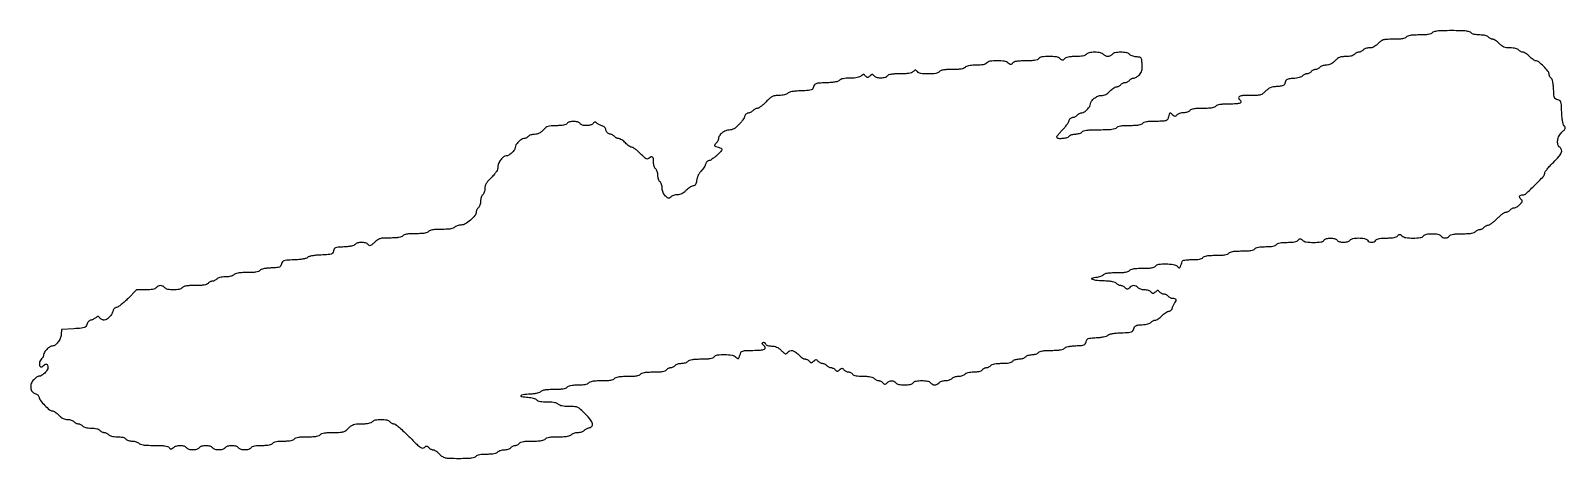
# Model space of a CAD drawing. Extents: x 0 to 1064, y 0 to 297.
import ezdxf

# ---------------------------------------------------------------- set-up
doc = ezdxf.new("R2010")
doc.units = 0

msp = doc.modelspace()

# ---------------------------------------------------------------- linework, layer by layer
msp.add_lwpolyline([(972, 295.5, -0.132162), (970.997848, 294.791685, -0.046865), (969.286029, 294.338486, -0.031093), (966.751879, 294.076584, -0.010205), (963, 294, 0.010205), (959.248121, 293.923416, 0.031093), (956.713971, 293.661514, 0.046865), (955.002152, 293.208315, 0.132162), (954, 292.5, -0.131767), (953.000969, 291.792726, -0.04696), (951.297421, 291.33923, -0.031247), (948.780114, 291.076871, -0.010344), (945.064646, 291, 0.008786), (940.36159, 290.917352, 0.060458), (938.082106, 290.559043, 0.095184), (936.416234, 289.720205, 0.037653), (934.5, 288, -0.033367), (933.005935, 286.635499, -0.053556), (931.550933, 285.710292, -0.059559), (930.053309, 285.179858, -0.055411), (928.435354, 285, 0.042146), (927.122603, 284.889149, 0.039429), (925.816402, 284.559375, 0.041916), (924.70361, 284.075854, 0.096395), (924, 283.5, -0.059806), (923.394287, 282.925909, -0.043899), (922.605233, 282.440625, -0.044601), (921.76311, 282.109626, -0.071461), (921, 282, 0.071461), (920.23689, 281.890374, 0.044601), (919.394767, 281.559375, 0.043899), (918.605713, 281.074091, 0.059806), (918, 280.5, -0.111887), (917.176883, 279.86745, -0.046242), (915.844786, 279.396302, -0.03815), (914.118045, 279.097624, -0.023758), (912.064646, 279, 0.025345), (909.485704, 278.869188, 0.069159), (907.715093, 278.436908, 0.074487), (906.205326, 277.559886, 0.032976), (904.5, 276, -0.033367), (903.005935, 274.635499, -0.053556), (901.550933, 273.710292, -0.059559), (900.053309, 273.179858, -0.055411), (898.435354, 273, 0.042146), (897.122603, 272.889149, 0.039429), (895.816402, 272.559375, 0.041916), (894.70361, 272.075854, 0.096395), (894, 271.5, -0.059806), (893.394287, 270.925909, -0.043899), (892.605233, 270.440625, -0.044601), (891.76311, 270.109626, -0.071461), (891, 270, 0.071461), (890.23689, 269.890374, 0.044601), (889.394767, 269.559375, 0.043899), (888.605713, 269.074091, 0.059806), (888, 268.5, -0.059806), (887.394287, 267.925909, -0.043899), (886.605233, 267.440625, -0.044601), (885.76311, 267.109626, -0.071461), (885, 267, 0.069504), (884.23983, 266.893817, 0.044586), (883.406819, 266.573897, 0.044105), (882.630957, 266.104645, 0.061569), (882.041028, 265.549436, -0.120775), (881.237829, 264.954303, -0.031923), (879.717006, 264.427471, -0.029622), (877.811538, 264.020489, -0.023222), (875.709222, 263.799436, 0.013587), (872.777866, 263.548198, 0.086015), (871.346076, 263.129841, 0.151202), (870.530096, 262.360453, 0.071671), (870, 261, -0.071226), (869.472143, 259.641735, -0.150655), (868.660638, 258.872196, -0.086603), (867.24052, 258.45301, -0.013912), (864.351094, 258.202656, 0.023632), (861.637839, 257.914346, 0.059402), (859.725241, 257.381348, 0.066991), (858.129173, 256.458515, 0.037218), (856.454641, 254.952656, -0.039025), (854.564278, 253.265008, -0.09496), (852.897887, 252.436406, -0.059449), (850.603261, 252.081789, -0.008643), (845.871926, 252, 0.012753), (840.732752, 251.868902, 0.084066), (838.230591, 251.312665, 0.361475), (837.703804, 250.326447, 0.170355), (838.5, 249, -0.171431), (839.293012, 247.672574, -0.361152), (838.761416, 246.68594, -0.083439), (836.242343, 246.130686, -0.012615), (831.063428, 246, 0.010072), (827.275807, 245.923693, 0.030941), (824.725138, 245.662231, 0.046769), (823.005195, 245.209322, 0.132548), (822, 244.5, -0.132162), (820.997848, 243.791685, -0.046865), (819.286029, 243.338486, -0.031093), (816.751879, 243.076584, -0.010205), (813, 243, 0.010205), (809.248121, 242.923416, 0.031093), (806.713971, 242.661514, 0.046865), (805.002152, 242.208315, 0.132162), (804, 241.5, -0.097778), (803.292309, 240.924037, -0.041637), (802.164608, 240.440625, -0.039115), (800.837486, 240.110843, -0.041366), (799.5, 240, 0.042014), (798.160967, 239.887286, 0.039376), (796.829241, 239.551964, 0.04187), (795.695202, 239.06033, 0.096627), (794.979062, 238.474772, -0.040148), (794.204331, 237.68055, -0.19269), (793.619143, 237.475616, -0.151657), (792.967924, 237.709557, -0.02242), (791.877467, 238.610891, 0.02177), (790.579483, 239.686603, 0.364317), (790.060994, 239.660529, 0.127621), (789.653428, 239.021772, 0.002816), (788.531385, 235.5, -0.206716), (787.897024, 234.762703, -0.068969), (786.514053, 234.312228, -0.036168), (784.168764, 234.065376, -0.008141), (780.15383, 234, 0.009888), (776.315239, 233.924081, 0.030728), (773.741037, 233.663235, 0.046628), (772.009501, 233.210736, 0.133095), (771, 232.5, -0.132162), (769.997848, 231.791685, -0.046865), (768.286029, 231.338486, -0.031093), (765.751879, 231.076584, -0.010205), (762, 231, 0.010205), (758.248121, 230.923416, 0.031093), (755.713971, 230.661514, 0.046865), (754.002152, 230.208315, 0.132162), (753, 229.5, -0.14848), (751.870185, 228.754495, -0.041049), (749.765545, 228.313804, -0.024958), (746.45607, 228.06696, -0.006136), (741, 228, 0.006136), (735.54393, 227.93304, 0.024958), (732.234455, 227.686196, 0.041049), (730.129815, 227.245505, 0.14848), (729, 226.5, -0.097778), (728.292309, 225.924037, -0.041637), (727.164608, 225.440625, -0.039115), (725.837486, 225.110843, -0.041366), (724.5, 225, 0.041366), (723.162514, 224.889157, 0.039115), (721.835392, 224.559375, 0.041637), (720.707691, 224.075963, 0.097778), (720, 223.5, -0.153193), (718.532369, 222.550889, -0.043409), (715.826056, 222.049294, -0.042868), (713.105181, 222.01986, -0.179525), (711.64236, 222.690973, -0.343648), (711.581736, 223.179798, -0.02016), (712.456572, 224.518187, -0.023603), (713.734798, 226.143418, -0.014437), (715.384447, 227.940973, 0.016387), (717.107336, 229.833095, 0.018908), (718.618537, 231.748286, 0.018295), (719.767419, 233.450745, 0.096068), (720.168969, 234.5, -0.089299), (720.465339, 235.306693, -0.074729), (721.039168, 236.017185, -0.072856), (721.812234, 236.542411, -0.077459), (722.687595, 236.810034, 0.048901), (723.604947, 237.034351, 0.035605), (724.569205, 237.451986, 0.036249), (725.435129, 237.985716, 0.063394), (726.049824, 238.560034, -0.060373), (726.632624, 239.111161, -0.04397), (727.394166, 239.57701, -0.044601), (728.208505, 239.894705, -0.070824), (728.948131, 240, 0.152022), (730.660804, 240.533045, 0.047328), (732.748388, 242.284452, 0.047374), (734.472962, 244.40196, 0.148274), (735, 246.140137, -0.164397), (735.641397, 248.038167, -0.066082), (737.599546, 250.00285, -0.063293), (740.155877, 251.4961, -0.100905), (742.62736, 252, 0.062154), (744.12892, 252.187379, 0.056056), (745.595173, 252.739767, 0.049939), (747.045432, 253.673598, 0.033748), (748.5, 255, -0.026783), (749.724508, 256.148227, -0.029576), (751.026465, 257.11875, -0.030871), (752.224289, 257.804125, -0.115001), (753.064646, 258, 0.073695), (753.802919, 258.109408, 0.044572), (754.624223, 258.440625, 0.043629), (755.398974, 258.925946, 0.057876), (756, 259.5, -0.059806), (756.605713, 260.074091, -0.043899), (757.394767, 260.559375, -0.044601), (758.23689, 260.890374, -0.071461), (759, 261, 0.071461), (759.76311, 261.109626, 0.044601), (760.605233, 261.440625, 0.043899), (761.394287, 261.925909, 0.059806), (762, 262.5, -0.05826), (762.601954, 263.074061, -0.043687), (763.37953, 263.559375, -0.044582), (764.204948, 263.890547, -0.073243), (764.948131, 264, 0.100069), (765.756992, 264.163521, 0.036114), (766.807307, 264.698559, 0.034071), (767.904864, 265.468048, 0.034272), (768.885457, 266.378074, 0.048476), (769.994742, 267.815331, 0.075391), (770.617471, 269.248349, 0.060084), (770.867129, 271.027463, 0.020726), (770.809771, 273.628074, 0.012292), (770.533181, 276.760194, 0.136623), (770.067235, 277.912611, 0.183902), (769.123006, 278.493171, 0.026125), (766.826112, 278.805828, -0.032733), (765.331773, 279.029375, -0.032731), (763.879352, 279.446044, -0.03458), (762.666013, 279.979103, -0.09907), (761.953667, 280.555828, 0.181303), (759.948022, 281.702487, 0.041354), (755.981609, 282.012462, 0.04141), (752.014802, 281.664709, 0.178835), (750, 280.5, -0.059806), (749.394287, 279.925909, -0.043899), (748.605233, 279.440625, -0.044601), (747.76311, 279.109626, -0.071461), (747, 279, -0.071461), (746.23689, 279.109626, -0.044601), (745.394767, 279.440625, -0.043899), (744.605713, 279.925909, -0.059806), (744, 280.5, 0.112328), (743.172113, 281.13507, 0.046448), (741.832361, 281.605687, 0.038066), (740.088428, 281.90304, 0.023201), (738, 282, 0.023201), (735.911572, 281.90304, 0.038066), (734.167639, 281.605687, 0.046448), (732.827887, 281.13507, 0.112328), (732, 280.5, -0.122551), (731.076061, 279.820402, -0.048263), (729.55364, 279.359706, -0.034835), (727.412343, 279.084647, -0.014529), (724.5, 279, 0.014423), (721.5635, 278.915274, 0.035614), (719.427585, 278.638449, 0.050065), (717.91498, 278.17033, 0.120046), (716.979062, 277.474772, -0.035232), (716.205847, 276.666378, -0.186416), (715.64447, 276.449543, -0.160673), (715.033041, 276.651231, -0.024584), (714.027877, 277.474772, 0.151547), (711.377864, 278.705418, 0.03308), (706.2965, 279.050543, 0.031739), (701.258994, 278.738945, 0.190464), (699, 277.5, -0.132162), (697.997848, 276.791685, -0.046865), (696.286029, 276.338486, -0.031093), (693.751879, 276.076584, -0.010205), (690, 276, 0.010108), (686.21669, 275.923511, 0.031776), (683.691356, 275.660025, 0.048772), (681.99342, 275.199311, 0.129631), (680.979062, 274.474772, -0.035232), (680.205847, 273.666378, -0.186416), (679.64447, 273.449543, -0.160673), (679.033041, 273.651231, -0.024584), (678.027877, 274.474772, 0.151547), (675.377864, 275.705418, 0.03308), (670.2965, 276.050543, 0.031739), (665.258994, 275.738945, 0.190464), (663, 274.5, -0.122551), (662.076061, 273.820402, -0.048263), (660.55364, 273.359706, -0.034835), (658.412343, 273.084647, -0.014529), (655.5, 273, 0.014529), (652.587657, 272.915353, 0.034835), (650.44636, 272.640294, 0.048263), (648.923939, 272.179598, 0.122551), (648, 271.5, -0.132162), (646.997848, 270.791685, -0.046865), (645.286029, 270.338486, -0.031093), (642.751879, 270.076584, -0.010205), (639, 270, 0.010205), (635.248121, 269.923416, 0.031093), (632.713971, 269.661514, 0.046865), (631.002152, 269.208315, 0.132162), (630, 268.5, -0.19145), (627.697811, 267.243055, -0.030787), (622.491361, 266.930949, -0.030816), (617.285249, 267.260893, -0.190549), (614.979062, 268.525228, 0.035232), (614.205847, 269.333622, 0.186416), (613.64447, 269.550457, 0.160673), (613.033041, 269.348769, 0.024584), (612.027877, 268.525228, -0.102509), (610.829988, 267.821336, -0.040838), (608.972684, 267.356328, -0.029349), (606.380529, 267.08311, -0.011584), (602.793704, 267, 0.010659), (599.157957, 266.922484, 0.031589), (596.677581, 266.659095, 0.047161), (594.992124, 266.204942, 0.130894), (594, 265.5, -0.156844), (592.273398, 264.400791, -0.064731), (589.492354, 264.047143, -0.06469), (586.710175, 264.416531, -0.155453), (584.979062, 265.525228, 0.036129), (584.205633, 266.330952, 0.18768), (583.639796, 266.5456, 0.158945), (583.020975, 266.337971, 0.024152), (582, 265.5, -0.02369), (580.97086, 264.653737, -0.16159), (580.35553, 264.449543, -0.187689), (579.790598, 264.66935, -0.034), (579, 265.5, 0.0344), (578.214338, 266.324146, 0.185081), (577.64796, 266.546767, 0.162366), (577.033603, 266.347643, 0.025057), (576.027877, 265.525228, -0.095376), (574.924519, 264.855737, -0.040147), (573.247684, 264.382695, -0.031856), (571.047161, 264.092726, -0.016833), (568.293704, 264, 0.015547), (565.532906, 263.914137, 0.034106), (563.438221, 263.639501, 0.045457), (561.925536, 263.189076, 0.1251), (561.032356, 262.538987, -0.137994), (560.04267, 261.856348, -0.036052), (558.157972, 261.36005, -0.026889), (555.454617, 261.002094, -0.010574), (551.702305, 260.788987, 0.005592), (546.633599, 260.551757, 0.063132), (544.660087, 260.184377, 0.16498), (543.632904, 259.424119, 0.094489), (543, 258, -0.094489), (542.367096, 256.575881, -0.16498), (541.339913, 255.815623, -0.063132), (539.366401, 255.448243, -0.005592), (534.297695, 255.211013, 0.010574), (530.545383, 254.997906, 0.026889), (527.842028, 254.63995, 0.036052), (525.95733, 254.143652, 0.137994), (524.967644, 253.461013, -0.115532), (524.16477, 252.85316, -0.043657), (522.824918, 252.393143, -0.036776), (521.100332, 252.097204, -0.024111), (519.085763, 252, 0.030591), (516.319766, 251.830614, 0.084586), (514.4573, 251.272609, 0.068515), (512.669095, 250.057928, 0.01532), (510, 247.5, -0.017441), (508.186722, 245.776935, -0.022082), (506.390535, 244.321875, -0.020851), (504.81565, 243.255944, -0.139217), (503.914237, 243, 0.072008), (503.187629, 242.894812, 0.044599), (502.38421, 242.57701, 0.043837), (501.630171, 242.11114, 0.059326), (501.049824, 241.560034, -0.063394), (500.435129, 240.985716, -0.036249), (499.569205, 240.451986, -0.035605), (498.604947, 240.034351, -0.048901), (497.687595, 239.810034, 0.077518), (496.812548, 239.542395, 0.07268), (496.038835, 239.016863, 0.074534), (495.463896, 238.306246, 0.089323), (495.166592, 237.5, -0.086134), (494.800856, 236.488497, -0.021173), (493.856454, 234.985938, -0.021051), (492.611006, 233.332467, -0.019658), (491.203429, 231.75, -0.023297), (489.326034, 229.973026, -0.050821), (487.702992, 228.839172, -0.063633), (486.140946, 228.213217, -0.063595), (484.471366, 228, 0.103343), (482.02212, 227.488312, 0.065979), (479.523668, 225.978154, 0.068838), (477.628923, 223.976202, 0.156364), (477, 222.014289, -0.086646), (476.887104, 221.367705, -0.032868), (476.51939, 220.524976, -0.031347), (475.990019, 219.641493, -0.033279), (475.363881, 218.84959, 0.018685), (474.541246, 217.869343, 0.138202), (474.313769, 217.309855, 0.275116), (474.490302, 216.920261, 0.077894), (475.113881, 216.616783, -0.008076), (478.796942, 215.422336, -0.254255), (479.42065, 214.743473, -0.251848), (479.193285, 213.846727, -0.007938), (476.515075, 211.015438, -0.02125), (474.897739, 209.494143, -0.023162), (473.201381, 208.161206, -0.023438), (471.654703, 207.163678, -0.096142), (470.605368, 206.799259, 0.083151), (469.776556, 206.535155, 0.070424), (469.024749, 206.004068, 0.071206), (468.45708, 205.291931, 0.088967), (468.164992, 204.5, -0.074262), (467.838628, 203.528638, -0.023897), (467.081176, 202.20625, -0.023242), (466.085793, 200.795436, -0.02406), (464.974535, 199.5, 0.038792), (463.781698, 198.023673, 0.037563), (462.816845, 196.365357, 0.038935), (462.143125, 194.648897, 0.051318), (461.819759, 193, -0.028862), (461.559941, 191.266999, -0.090902), (461.117161, 190.183135, -0.128084), (460.418928, 189.536722, -0.087804), (459.387752, 189.198501, 0.081751), (458.382572, 188.882134, 0.028536), (457.066179, 188.119444, 0.027445), (455.687377, 187.099169, 0.028729), (454.45066, 185.948501, -0.034321), (452.983088, 184.613313, -0.05351), (451.538719, 183.702391, -0.059013), (450.045643, 183.177826, -0.055048), (448.435354, 183, 0.043014), (447.12056, 182.886681, 0.039765), (445.808281, 182.54959, 0.042207), (444.687083, 182.055215, 0.094888), (443.972354, 181.466689, -0.058736), (443.182822, 180.715172, -0.209862), (442.51934, 180.560048, -0.126382), (441.734693, 180.925115, -0.016823), (440.349909, 182.141003, -0.049862), (439.345968, 183.29269, -0.051948), (438.605697, 184.605251, -0.052056), (438.153012, 186.039653, -0.050463), (438, 187.551869, 0.04199), (437.88915, 188.869509, 0.039367), (437.559375, 190.179845, 0.041861), (437.075876, 191.295581, 0.09667), (436.5, 192, -0.097778), (435.924037, 192.707691, -0.041637), (435.440625, 193.835392, -0.039115), (435.110843, 195.162514, -0.041366), (435, 196.5, 0.041366), (434.889157, 197.837486, 0.039115), (434.559375, 199.164608, 0.041637), (434.075963, 200.292309, 0.097778), (433.5, 201, -0.096834), (432.924111, 201.704903, -0.041828), (432.440625, 202.822402, -0.03933), (432.110849, 204.135213, -0.041896), (432, 205.455778, 0.027705), (431.85764, 208.023032, 0.166606), (431.295323, 209.214465, 0.313299), (430.371098, 209.394533, 0.080362), (429.021979, 208.519891, -0.112665), (427.948686, 207.917872, -0.189092), (426.932697, 208.006463, -0.075113), (425.603555, 208.936796, -0.008534), (422.98262, 211.517709, 0.016844), (421.180724, 213.234055, 0.021526), (419.40442, 214.683327, 0.020071), (417.85108, 215.748705, 0.141187), (416.978883, 216, -0.118346), (416.173528, 216.193328, -0.029755), (415.001272, 216.88125, -0.028696), (413.718175, 217.851719, -0.025477), (412.5, 219, 0.026783), (411.275492, 220.148227, 0.029576), (409.973535, 221.11875, 0.030871), (408.775711, 221.804125, 0.115001), (407.935354, 222, -0.071266), (407.200635, 222.105255, -0.044602), (406.390413, 222.42299, -0.043921), (405.6317, 222.888847, -0.059979), (405.049824, 223.439966, 0.062534), (404.437255, 224.014268, 0.036162), (403.578246, 224.548014, 0.035576), (402.623931, 224.965695, 0.04937), (401.718374, 225.189966, -0.085245), (400.795186, 225.489963, -0.079226), (399.998323, 226.086235, -0.074023), (399.384699, 226.941229, -0.06119), (398.997149, 227.994749, 0.063137), (398.626507, 228.990369, 0.06135), (398.016353, 229.872669, 0.065665), (397.259156, 230.52624, 0.100255), (396.456155, 230.847986, -0.044569), (395.590456, 231.087883, -0.026015), (394.602677, 231.518879, -0.025857), (393.651068, 232.057618, -0.039436), (392.893382, 232.628466, 0.030729), (391.96242, 233.355588, 0.160754), (391.34641, 233.53463, 0.174605), (390.774095, 233.304945, 0.037692), (390.020938, 232.525228, -0.155453), (388.289825, 231.416531, -0.06469), (385.507646, 231.047143, -0.064731), (382.726602, 231.400791, -0.156844), (381, 232.5, 0.156765), (379.279765, 233.595526, 0.064106), (376.5, 233.953395, 0.064106), (373.720235, 233.595526, 0.156765), (372, 232.5, -0.122119), (371.079754, 231.821908, -0.048271), (369.565365, 231.360852, -0.034997), (367.441103, 231.085074, -0.014785), (364.564646, 231, 0.013953), (360.946178, 230.899006, 0.066046), (358.912776, 230.512773, 0.087193), (357.329621, 229.661094, 0.034842), (355.5, 228, -0.033367), (354.005935, 226.635499, -0.053556), (352.550933, 225.710292, -0.059559), (351.053309, 225.179858, -0.055411), (349.435354, 225, 0.042146), (348.122603, 224.889149, 0.039429), (346.816402, 224.559375, 0.041916), (345.70361, 224.075854, 0.096395), (345, 223.5, -0.05826), (344.398046, 222.925939, -0.043687), (343.62047, 222.440625, -0.044582), (342.795052, 222.109453, -0.073243), (342.051869, 222, 0.152022), (340.339196, 221.466955, 0.047328), (338.251612, 219.715548, 0.047374), (336.527038, 217.59804, 0.148274), (336, 215.859863, -0.159904), (335.47135, 214.249108, -0.043653), (333.680601, 212.213527, -0.043892), (331.549824, 210.510379, -0.147708), (329.859863, 210, 0.164438), (327.966233, 209.359923, 0.065706), (326.000614, 207.403155, 0.063026), (324.504436, 204.852777, 0.101511), (324, 202.393757, -0.076221), (323.746689, 200.741726, -0.060684), (323.00131, 199.097041, -0.044362), (321.650539, 197.265284, -0.017678), (319.5, 195, 0.017191), (317.284749, 192.671105, 0.047686), (315.953332, 190.847778, 0.065858), (315.24263, 189.184875, 0.068196), (315, 187.414237, -0.042407), (314.889147, 186.109566, -0.039531), (314.559375, 184.810199, -0.042005), (314.075819, 183.702271, -0.095938), (313.5, 183, 0.097778), (312.924037, 182.292309, 0.041637), (312.440625, 181.164608, 0.039115), (312.110843, 179.837486, 0.041366), (312, 178.5, -0.041366), (311.889157, 177.162514, -0.039115), (311.559375, 175.835392, -0.041637), (311.075963, 174.707691, -0.097778), (310.5, 174, 0.057399), (309.925955, 173.400126, 0.043555), (309.440625, 172.628881, 0.044557), (309.109349, 171.81268, 0.074262), (309, 171.080503, -0.176053), (308.098432, 168.599368, -0.04218), (304.961421, 165.437047, -0.04307), (301.259191, 162.799469, -0.134027), (298.330282, 162, 0.043476), (297.057735, 161.889141, 0.039938), (295.785537, 161.559375, 0.042353), (294.696913, 161.075682, 0.094101), (294, 160.5, -0.132162), (292.997848, 159.791685, -0.046865), (291.286029, 159.338486, -0.031093), (288.751879, 159.076584, -0.010205), (285, 159, 0.010205), (281.248121, 158.923416, 0.031093), (278.713971, 158.661514, 0.046865), (277.002152, 158.208315, 0.132162), (276, 157.5, -0.132162), (274.997848, 156.791685, -0.046865), (273.286029, 156.338486, -0.031093), (270.751879, 156.076584, -0.010205), (267, 156, 0.010205), (263.248121, 155.923416, 0.031093), (260.713971, 155.661514, 0.046865), (259.002152, 155.208315, 0.132162), (258, 154.5, -0.131087), (257.006349, 153.794539, -0.047118), (255.31692, 153.340531, -0.031514), (252.828424, 153.077372, -0.010588), (249.175163, 153, 0.009465), (244.570885, 152.912832, 0.059755), (242.257582, 152.546091, 0.089081), (240.516152, 151.695657, 0.034463), (238.455693, 149.957056, -0.012203), (236.61867, 148.261497, -0.09877), (235.630944, 147.690615, -0.215269), (234.857087, 147.765836, -0.089515), (234.035641, 148.457056, 0.154409), (232.308051, 149.568469, 0.063998), (229.526328, 149.953251, 0.064129), (226.748428, 149.622654, 0.159209), (225.036289, 148.543726, -0.129677), (224.128694, 147.89557, -0.03561), (222.431736, 147.387227, -0.028992), (220.125679, 147.010589, -0.014902), (217.205496, 146.793726, 0.008169), (213.211206, 146.55112, 0.073344), (211.50466, 146.163358, 0.161785), (210.582776, 145.401497, 0.082674), (209.999479, 144, -0.093069), (209.373016, 142.578203, -0.164679), (208.358719, 141.817094, -0.064247), (206.417646, 141.445799, -0.005842), (201.485669, 141.203937, 0.012304), (198.017375, 140.988891, 0.022806), (195.221579, 140.617306, 0.026366), (193.115881, 140.123256, 0.113581), (192, 139.5, -0.113581), (190.884119, 138.876744, -0.026366), (188.778421, 138.382694, -0.022806), (185.982625, 138.011109, -0.012304), (182.514331, 137.796063, 0.005842), (177.582354, 137.554201, 0.064247), (175.641281, 137.182906, 0.164679), (174.626984, 136.421797, 0.093069), (174.000521, 135, -0.082674), (173.417224, 133.598503, -0.161785), (172.49534, 132.836642, -0.073344), (170.788794, 132.44888, -0.008169), (166.794504, 132.206274, 0.014902), (163.874321, 131.989411, 0.028992), (161.568264, 131.612773, 0.03561), (159.871306, 131.10443, 0.129677), (158.963711, 130.456274, -0.136608), (157.983319, 129.776103, -0.043513), (156.24508, 129.335907, -0.02989), (153.6954, 129.076751, -0.010384), (150, 129, 0.010205), (146.248121, 128.923416, 0.031093), (143.713971, 128.661514, 0.046865), (142.002152, 128.208315, 0.132162), (141, 127.5, -0.112328), (140.172113, 126.86493, -0.046448), (138.832361, 126.394313, -0.038066), (137.088428, 126.09696, -0.023201), (135, 126, 0.023201), (132.911572, 125.90304, 0.038066), (131.167639, 125.605687, 0.046448), (129.827887, 125.13507, 0.112328), (129, 124.5, -0.059806), (128.394287, 123.925909, -0.043899), (127.605233, 123.440625, -0.044601), (126.76311, 123.109626, -0.071461), (126, 123, 0.071461), (125.23689, 122.890374, 0.044601), (124.394767, 122.559375, 0.043899), (123.605713, 122.074091, 0.059806), (123, 121.5, -0.132162), (121.997848, 120.791685, -0.046865), (120.286029, 120.338486, -0.031093), (117.751879, 120.076584, -0.010205), (114, 120, 0.010205), (110.248121, 119.923416, 0.031093), (107.713971, 119.661514, 0.046865), (106.002152, 119.208315, 0.132162), (105, 118.5, -0.178655), (102.962027, 117.320945, -0.042754), (99, 116.981536, -0.042754), (95.037973, 117.320945, -0.178655), (93, 118.5, 0.106908), (91.644409, 119.563125, 0.113498), (90, 119.94127, 0.113498), (88.355591, 119.563125, 0.106908), (87, 118.5, -0.121907), (86.081571, 117.822655, -0.048273), (84.571105, 117.36142, -0.035077), (82.455174, 117.085285, -0.014912), (79.596252, 117), (73.437393, 117), (67.546495, 111.046985, -0.013859), (65.139472, 108.74578, -0.017372), (62.778695, 106.755429, -0.015678), (60.717637, 105.238823, -0.115601), (59.588014, 104.796985, 0.084518), (58.769497, 104.533619, 0.069566), (58.021113, 104.000645, 0.070133), (57.452959, 103.287922, 0.088947), (57.160386, 102.5, -0.095546), (56.357099, 100.420493, -0.05095), (54.658316, 98.235945, -0.051411), (52.655087, 96.530424, -0.151792), (50.948131, 96, -0.074246), (50.203459, 96.11119, -0.044558), (49.37338, 96.448036, -0.043557), (48.589059, 96.941528, -0.057413), (47.979062, 97.525228, 0.037692), (47.225905, 98.304945, 0.174605), (46.65359, 98.53463, 0.160754), (46.03758, 98.355588, 0.030729), (45.106618, 97.628466, -0.039436), (44.348932, 97.057618, -0.025857), (43.397323, 96.518879, -0.026015), (42.409544, 96.087883, -0.044569), (41.543845, 95.847986, 0.100258), (40.740861, 95.526241, 0.065653), (39.983615, 94.872641, 0.06134), (39.373383, 93.990329, 0.063139), (39.002676, 92.994749, -0.099685), (38.352534, 91.573586, -0.157088), (37.278918, 90.788489, -0.059782), (35.208216, 90.36798, -0.005472), (29.958831, 90), (21.5, 89.5), (21.175466, 86, -0.076951), (20.473458, 83.204812, -0.064522), (18.930658, 80.562751, -0.070473), (16.958855, 78.640434, -0.159322), (15, 78, 0.15426), (13.302442, 77.463504, 0.047268), (11.2324, 75.696161, 0.047368), (9.523434, 73.561027, 0.146107), (9, 71.807993, -0.078493), (8.891123, 71.118719, -0.044353), (8.559375, 70.338365, -0.042939), (8.073993, 69.591744, -0.054002), (7.5, 69, 0.108152), (6.527652, 67.753858, 0.083862), (6.051153, 66.095564, 0.093684), (6.167169, 64.538044, 0.191296), (6.886693, 63.570027, 0.164952), (7.317219, 63.470759, 0.078714), (7.873238, 63.617154, 0.064852), (8.465066, 63.975201, 0.051163), (9, 64.5, -0.098098), (10.061805, 65.363044, -0.233976), (11.051072, 65.390009, -0.207151), (11.759741, 64.597872, -0.080502), (12, 63.115297, -0.149509), (11.465945, 61.369191, -0.048485), (9.726677, 59.264126, -0.048495), (7.613197, 57.532343, -0.148463), (5.859863, 57, 0.108247), (5.126629, 56.839377, 0.033855), (4.13284, 56.297767, 0.032046), (3.073673, 55.524301, 0.030457), (2.102795, 54.60942, 0.101707), (0.442301, 51.910014, 0.110767), (0.049155, 48.858301, 0.133262), (0.992309, 46.333277, 0.181642), (2.994749, 44.995453, -0.062908), (3.992619, 44.625225, -0.062079), (4.872014, 44.01722, -0.066586), (5.520343, 43.261251, -0.100191), (5.838372, 42.456155, 0.123194), (6.880051, 40.133803, 0.025918), (9.83205, 36.758658, 0.023531), (13.078773, 33.713954, 0.178419), (15.015857, 33, -0.118136), (15.823366, 32.806507, -0.029826), (16.997183, 32.11875, -0.028752), (18.281436, 31.148277, -0.025557), (19.5, 30, 0.033367), (20.994065, 28.635499, 0.053556), (22.449067, 27.710292, 0.059559), (23.946691, 27.179858, 0.055411), (25.564646, 27, -0.042146), (26.877397, 26.889149, -0.039429), (28.183598, 26.559375, -0.041916), (29.29639, 26.075854, -0.096395), (30, 25.5, 0.059806), (30.605713, 24.925909, 0.043899), (31.394767, 24.440625, 0.044601), (32.23689, 24.109626, 0.071461), (33, 24, -0.071461), (33.76311, 23.890374, -0.044601), (34.605233, 23.559375, -0.043899), (35.394287, 23.074091, -0.059806), (36, 22.5, 0.112328), (36.827887, 21.86493, 0.046448), (38.167639, 21.394313, 0.038066), (39.911572, 21.09696, 0.023201), (42, 21, -0.023201), (44.088428, 20.90304, -0.038066), (45.832361, 20.605687, -0.046448), (47.172113, 20.13507, -0.112328), (48, 19.5, 0.059806), (48.605713, 18.925909, 0.043899), (49.394767, 18.440625, 0.044601), (50.23689, 18.109626, 0.071461), (51, 18, -0.071461), (51.76311, 17.890374, -0.044601), (52.605233, 17.559375, -0.043899), (53.394287, 17.074091, -0.059806), (54, 16.5, 0.112328), (54.827887, 15.86493, 0.046448), (56.167639, 15.394313, 0.038066), (57.911572, 15.09696, 0.023201), (60, 15, -0.023201), (62.088428, 14.90304, -0.038066), (63.832361, 14.605687, -0.046448), (65.172113, 14.13507, -0.112328), (66, 13.5, 0.097778), (66.707691, 12.924037, 0.041637), (67.835392, 12.440625, 0.039115), (69.162514, 12.110843, 0.041366), (70.5, 12, -0.041366), (71.837486, 11.889157, -0.039115), (73.164608, 11.559375, -0.041637), (74.292309, 11.075963, -0.097778), (75, 10.5, 0.140815), (76.069745, 9.770843, 0.044177), (77.975873, 9.324145, 0.027765), (80.899042, 9.071009, 0.007716), (85.5, 9, -0.00763), (90.139936, 8.929195, -0.02837), (93.050676, 8.674608, -0.04612), (94.938624, 8.220308, -0.138311), (96.020938, 7.474772, 0.035232), (96.794153, 6.666378, 0.186416), (97.35553, 6.449543, 0.160673), (97.966959, 6.651231, 0.024584), (98.972123, 7.474772, -0.11652), (100.965043, 8.572767, -0.067297), (103.690914, 8.949082, -0.069141), (106.318283, 8.591502, -0.152348), (108, 7.5, 0.156765), (109.720235, 6.404474, 0.064106), (112.5, 6.046605, 0.064106), (115.279765, 6.404474, 0.156765), (117, 7.5, -0.156765), (118.720235, 8.595526, -0.064106), (121.5, 8.953395, -0.064106), (124.279765, 8.595526, -0.156765), (126, 7.5, 0.156765), (127.720235, 6.404474, 0.064106), (130.5, 6.046605, 0.064106), (133.279765, 6.404474, 0.156765), (135, 7.5, -0.156765), (136.720235, 8.595526, -0.064106), (139.5, 8.953395, -0.064106), (142.279765, 8.595526, -0.156765), (144, 7.5, 0.156765), (145.720235, 6.404474, 0.064106), (148.5, 6.046605, 0.064106), (151.279765, 6.404474, 0.156765), (153, 7.5, -0.122551), (153.923939, 8.179598, -0.048263), (155.44636, 8.640294, -0.034835), (157.587657, 8.915353, -0.014529), (160.5, 9, 0.014529), (163.412343, 9.084647, 0.034835), (165.55364, 9.359706, 0.048263), (167.076061, 9.820402, 0.122551), (168, 10.5, -0.122551), (168.923939, 11.179598, -0.048263), (170.44636, 11.640294, -0.034835), (172.587657, 11.915353, -0.014529), (175.5, 12, 0.014529), (178.412343, 12.084647, 0.034835), (180.55364, 12.359706, 0.048263), (182.076061, 12.820402, 0.122551), (183, 13.5, -0.132162), (184.002152, 14.208315, -0.046865), (185.713971, 14.661514, -0.031093), (188.248121, 14.923416, -0.010205), (192, 15, 0.010205), (195.751879, 15.076584, 0.031093), (198.286029, 15.338486, 0.046865), (199.997848, 15.791685, 0.132162), (201, 16.5, -0.131767), (201.999031, 17.207274, -0.04696), (203.702579, 17.66077, -0.031247), (206.219886, 17.923129, -0.010344), (209.935354, 18, 0.008786), (214.63841, 18.082648, 0.060458), (216.917894, 18.440957, 0.095184), (218.583766, 19.279795, 0.037653), (220.5, 21, -0.034842), (222.329621, 22.661094, -0.087193), (223.912776, 23.512773, -0.066046), (225.946178, 23.899006, -0.013953), (229.564646, 24, 0.014785), (232.441103, 24.085074, 0.034997), (234.565365, 24.360852, 0.048271), (236.079754, 24.821908, 0.122119), (237, 25.5, -0.178655), (239.037973, 26.679055, -0.042754), (243, 27.018464, -0.042754), (246.962027, 26.679055, -0.178655), (249, 25.5, 0.056607), (249.597967, 24.925968, 0.043426), (250.363422, 24.440625, 0.044525), (251.171193, 24.109249, 0.075218), (251.893294, 24, -0.169354), (252.895007, 23.650693, -0.008087), (255.680922, 21.364347, -0.012485), (258.931067, 18.465274, -0.008596), (262.472565, 15.027563, 0.003963), (267.814655, 9.745023, 0.039282), (270.239457, 7.730083, 0.12548), (271.776947, 7.142287, 0.216038), (273.058333, 7.552791, -0.026162), (274.038084, 8.35036, -0.161476), (274.648352, 8.54635, -0.183499), (275.211285, 8.326456, -0.035694), (275.979062, 7.525228, 0.057034), (276.58813, 6.941535, 0.043496), (277.369627, 6.448036, 0.044544), (278.195595, 6.111142, 0.074701), (278.935354, 6, -0.115001), (279.775711, 5.804125, -0.030871), (280.973535, 5.11875, -0.029576), (282.275492, 4.148227, -0.026783), (283.5, 3, 0.04446), (285.540186, 1.217994, 0.103223), (287.383446, 0.38737, 0.049962), (290.129327, 0.062347, 0.004495), (297.064646, 0, 0.006192), (302.48377, 0.067111, 0.025069), (305.77664, 0.31419, 0.041187), (307.872644, 0.755133, 0.148169), (309, 1.5, -0.122551), (309.923939, 2.179598, -0.048263), (311.44636, 2.640294, -0.034835), (313.587657, 2.915353, -0.014529), (316.5, 3, 0.014529), (319.412343, 3.084647, 0.034835), (321.55364, 3.359706, 0.048263), (323.076061, 3.820402, 0.122551), (324, 4.5, -0.097778), (324.707691, 5.075963, -0.041637), (325.835392, 5.559375, -0.039115), (327.162514, 5.889157, -0.041366), (328.5, 6, 0.041366), (329.837486, 6.110843, 0.039115), (331.164608, 6.440625, 0.041637), (332.292309, 6.924037, 0.097778), (333, 7.5, -0.059806), (333.605713, 8.074091, -0.043899), (334.394767, 8.559375, -0.044601), (335.23689, 8.890374, -0.071461), (336, 9, 0.071461), (336.76311, 9.109626, 0.044601), (337.605233, 9.440625, 0.043899), (338.394287, 9.925909, 0.059806), (339, 10.5, -0.132162), (340.002152, 11.208315, -0.046865), (341.713971, 11.661514, -0.031093), (344.248121, 11.923416, -0.010205), (348, 12, 0.010205), (351.751879, 12.076584, 0.031093), (354.286029, 12.338486, 0.046865), (355.997848, 12.791685, 0.132162), (357, 13.5, -0.132162), (358.002152, 14.208315, -0.046865), (359.713971, 14.661514, -0.031093), (362.248121, 14.923416, -0.010205), (366, 15, 0.010205), (369.751879, 15.076584, 0.031093), (372.286029, 15.338486, 0.046865), (373.997848, 15.791685, 0.132162), (375, 16.5, -0.097778), (375.707691, 17.075963, -0.041637), (376.835392, 17.559375, -0.039115), (378.162514, 17.889157, -0.041366), (379.5, 18, 0.039818), (380.833806, 18.106387, 0.038458), (382.149972, 18.42299, 0.041029), (383.262681, 18.886831, 0.100614), (383.950176, 19.439966, -0.063394), (384.564871, 20.014284, -0.036249), (385.430795, 20.548014, -0.035605), (386.395053, 20.965649, -0.048901), (387.312405, 21.189966, 0.171504), (389.235485, 22.195545, 0.255778), (389.691722, 23.993767, 0.10604), (388.300164, 26.776964, 0.026062), (384.88074, 30.62076, 0.010508), (381.379549, 34.020047, 0.077964), (379.46036, 35.316206, 0.092307), (377.364294, 35.861022, 0.017553), (373.406605, 36, -0.014901), (370.546098, 36.085266, -0.03507), (368.429414, 36.361369, -0.048273), (366.918594, 36.822588, -0.121926), (366, 37.5, 0.122551), (365.076061, 38.179598, 0.048263), (363.55364, 38.640294, 0.034835), (361.412343, 38.915353, 0.014529), (358.5, 39, -0.014752), (355.636975, 39.08449, -0.03328), (353.48489, 39.35609, -0.044648), (351.940901, 39.802264, -0.127566), (351.041028, 40.450564, 0.119513), (350.253769, 41.036927, 0.031118), (348.755356, 41.567073, 0.029464), (346.90258, 41.979317, 0.024851), (344.90546, 42.200564, -0.020467), (340.584059, 42.641004, -0.530989), (340.152681, 43.5294, -0.239222), (341.519902, 44.419218, -0.01541), (346.404788, 44.793726, 0.015696), (349.216159, 45.010882, 0.029242), (351.468631, 45.390459, 0.035429), (353.140562, 45.900774, 0.12845), (354.036289, 46.543726, -0.136608), (355.016681, 47.223897, -0.043513), (356.75492, 47.664093, -0.02989), (359.3046, 47.923249, -0.010384), (363, 48, 0.010205), (366.751879, 48.076584, 0.031093), (369.286029, 48.338486, 0.046865), (370.997848, 48.791685, 0.132162), (372, 49.5, -0.122551), (372.923939, 50.179598, -0.048263), (374.44636, 50.640294, -0.034835), (376.587657, 50.915353, -0.014529), (379.5, 51, 0.014529), (382.412343, 51.084647, 0.034835), (384.55364, 51.359706, 0.048263), (386.076061, 51.820402, 0.122551), (387, 52.5, -0.132162), (388.002152, 53.208315, -0.046865), (389.713971, 53.661514, -0.031093), (392.248121, 53.923416, -0.010205), (396, 54, 0.010205), (399.751879, 54.076584, 0.031093), (402.286029, 54.338486, 0.046865), (403.997848, 54.791685, 0.132162), (405, 55.5, -0.132162), (406.002152, 56.208315, -0.046865), (407.713971, 56.661514, -0.031093), (410.248121, 56.923416, -0.010205), (414, 57, 0.010205), (417.751879, 57.076584, 0.031093), (420.286029, 57.338486, 0.046865), (421.997848, 57.791685, 0.132162), (423, 58.5, -0.132162), (424.002152, 59.208315, -0.046865), (425.713971, 59.661514, -0.031093), (428.248121, 59.923416, -0.010205), (432, 60, 0.010205), (435.751879, 60.076584, 0.031093), (438.286029, 60.338486, 0.046865), (439.997848, 60.791685, 0.132162), (441, 61.5, -0.059806), (441.605713, 62.074091, -0.043899), (442.394767, 62.559375, -0.044601), (443.23689, 62.890374, -0.071461), (444, 63, 0.071461), (444.76311, 63.109626, 0.044601), (445.605233, 63.440625, 0.043899), (446.394287, 63.925909, 0.059806), (447, 64.5, -0.097778), (447.707691, 65.075963, -0.041637), (448.835392, 65.559375, -0.039115), (450.162514, 65.889157, -0.041366), (451.5, 66, 0.041366), (452.837486, 66.110843, 0.039115), (454.164608, 66.440625, 0.041637), (455.292309, 66.924037, 0.097778), (456, 67.5, -0.132162), (457.002152, 68.208315, -0.046865), (458.713971, 68.661514, -0.031093), (461.248121, 68.923416, -0.010205), (465, 69, 0.010205), (468.751879, 69.076584, 0.031093), (471.286029, 69.338486, 0.046865), (472.997848, 69.791685, 0.132162), (474, 70.5, -0.190309), (476.310857, 71.768289, -0.033717), (481.337256, 72.062284, -0.035108), (486.416174, 71.659337, -0.14761), (489.15041, 70.363881, 0.02219), (490.428781, 69.306235, 0.366165), (490.941829, 69.334578, 0.125609), (491.345522, 69.973224, 0.002746), (492.468615, 73.5, -0.2074), (493.105339, 74.238085, -0.068638), (494.496673, 74.688268, -0.035938), (496.858242, 74.934814, -0.008044), (500.909598, 75, 0.01583), (506.215258, 75.168019, 0.09072), (508.935373, 75.845968, 0.372177), (509.455677, 76.971524, 0.166474), (508.448647, 78.413892, -0.033959), (507.699653, 79.04382, -0.129449), (507.385189, 79.561156, -0.217012), (507.447531, 80.007772, -0.113264), (507.855572, 80.410739, -0.125526), (508.347499, 80.564975, -0.126447), (508.85172, 80.464088, -0.110264), (509.29614, 80.11295, -0.079183), (509.614052, 79.563382, 0.134488), (510.106456, 78.89337, 0.078395), (510.981195, 78.400422, 0.058598), (512.221046, 78.097475, 0.030656), (513.809382, 78, -0.045632), (515.676582, 77.829235, -0.060564), (517.302928, 77.320113, -0.055418), (518.864498, 76.394465, -0.031003), (520.544307, 74.957056, 0.012203), (522.38133, 73.261497, 0.09877), (523.369056, 72.690615, 0.215269), (524.142913, 72.765836, 0.089515), (524.964359, 73.457056, -0.113739), (526.522194, 74.645186, -0.155245), (528.264309, 74.850005, -0.111351), (530.240457, 73.984553, -0.043086), (532.5, 72, 0.026783), (533.724508, 70.851773, 0.029576), (535.026465, 69.88125, 0.030871), (536.224289, 69.195875, 0.115001), (537.064646, 69, -0.074701), (537.804405, 68.888858, -0.044544), (538.630373, 68.551964, -0.043496), (539.41187, 68.058465, -0.057034), (540.020938, 67.474772, 0.036129), (540.794367, 66.669048, 0.18768), (541.360204, 66.4544, 0.158945), (541.979025, 66.662029, 0.024152), (543, 67.5, -0.024152), (544.020975, 68.337971, -0.158945), (544.639796, 68.5456, -0.18768), (545.205633, 68.330952, -0.036129), (545.979062, 67.525228, 0.058943), (546.592825, 66.941499, 0.043784), (547.388616, 66.448036, 0.044594), (548.235394, 66.111374, 0.072449), (549, 66, -0.071461), (549.76311, 65.890374, -0.044601), (550.605233, 65.559375, -0.043899), (551.394287, 65.074091, -0.059806), (552, 64.5, 0.059806), (552.605713, 63.925909, 0.043899), (553.394767, 63.440625, 0.044601), (554.23689, 63.109626, 0.071461), (555, 63, -0.072449), (555.764606, 62.888626, -0.044594), (556.611384, 62.551964, -0.043784), (557.407175, 62.058501, -0.058943), (558.020938, 61.474772, 0.036129), (558.794367, 60.669048, 0.18768), (559.360204, 60.4544, 0.158945), (559.979025, 60.662029, 0.024152), (561, 61.5, -0.024152), (562.020975, 62.337971, -0.158945), (562.639796, 62.5456, -0.18768), (563.205633, 62.330952, -0.036129), (563.979062, 61.525228, 0.058943), (564.592825, 60.941499, 0.043784), (565.388616, 60.448036, 0.044594), (566.235394, 60.111374, 0.072449), (567, 60, -0.071461), (567.76311, 59.890374, -0.044601), (568.605233, 59.559375, -0.043899), (569.394287, 59.074091, -0.059806), (570, 58.5, 0.122551), (570.923939, 57.820402, 0.048263), (572.44636, 57.359706, 0.034835), (574.587657, 57.084647, 0.014529), (577.5, 57, -0.014529), (580.412343, 56.915353, -0.034835), (582.55364, 56.640294, -0.048263), (584.076061, 56.179598, -0.122551), (585, 55.5, 0.059806), (585.605713, 54.925909, 0.043899), (586.394767, 54.440625, 0.044601), (587.23689, 54.109626, 0.071461), (588, 54, -0.072449), (588.764606, 53.888626, -0.044594), (589.611384, 53.551964, -0.043784), (590.407175, 53.058501, -0.058943), (591.020938, 52.474772, 0.035232), (591.794153, 51.666378, 0.186416), (592.35553, 51.449543, 0.160673), (592.966959, 51.651231, 0.024584), (593.972123, 52.474772, -0.07104), (595.578872, 53.559263, -0.112394), (597.190585, 53.933293, -0.123724), (598.695301, 53.561854, -0.097776), (600, 52.5, 0.178655), (602.037973, 51.320945, 0.042754), (606, 50.981536, 0.042754), (609.962027, 51.320945, 0.178655), (612, 52.5, -0.178655), (614.037973, 53.679055, -0.042754), (618, 54.018464, -0.042754), (621.962027, 53.679055, -0.178655), (624, 52.5, 0.106908), (625.355591, 51.436875, 0.113498), (627, 51.05873, 0.113498), (628.644409, 51.436875, 0.106908), (630, 52.5, -0.097778), (630.707691, 53.075963, -0.041637), (631.835392, 53.559375, -0.039115), (633.162514, 53.889157, -0.041366), (634.5, 54, 0.041366), (635.837486, 54.110843, 0.039115), (637.164608, 54.440625, 0.041637), (638.292309, 54.924037, 0.097778), (639, 55.5, -0.097778), (639.707691, 56.075963, -0.041637), (640.835392, 56.559375, -0.039115), (642.162514, 56.889157, -0.041366), (643.5, 57, 0.041366), (644.837486, 57.110843, 0.039115), (646.164608, 57.440625, 0.041637), (647.292309, 57.924037, 0.097778), (648, 58.5, -0.112328), (648.827887, 59.13507, -0.046448), (650.167639, 59.605687, -0.038066), (651.911572, 59.90304, -0.023201), (654, 60, 0.023201), (656.088428, 60.09696, 0.038066), (657.832361, 60.394313, 0.046448), (659.172113, 60.86493, 0.112328), (660, 61.5, -0.059806), (660.605713, 62.074091, -0.043899), (661.394767, 62.559375, -0.044601), (662.23689, 62.890374, -0.071461), (663, 63, 0.071461), (663.76311, 63.109626, 0.044601), (664.605233, 63.440625, 0.043899), (665.394287, 63.925909, 0.059806), (666, 64.5, -0.122551), (666.923939, 65.179598, -0.048263), (668.44636, 65.640294, -0.034835), (670.587657, 65.915353, -0.014529), (673.5, 66, 0.014529), (676.412343, 66.084647, 0.034835), (678.55364, 66.359706, 0.048263), (680.076061, 66.820402, 0.122551), (681, 67.5, -0.097778), (681.707691, 68.075963, -0.041637), (682.835392, 68.559375, -0.039115), (684.162514, 68.889157, -0.041366), (685.5, 69, 0.041366), (686.837486, 69.110843, 0.039115), (688.164608, 69.440625, 0.041637), (689.292309, 69.924037, 0.097778), (690, 70.5, -0.097778), (690.707691, 71.075963, -0.041637), (691.835392, 71.559375, -0.039115), (693.162514, 71.889157, -0.041366), (694.5, 72, 0.041366), (695.837486, 72.110843, 0.039115), (697.164608, 72.440625, 0.041637), (698.292309, 72.924037, 0.097778), (699, 73.5, -0.132162), (700.002152, 74.208315, -0.046865), (701.713971, 74.661514, -0.031093), (704.248121, 74.923416, -0.010205), (708, 75, 0.010384), (711.6954, 75.076751, 0.02989), (714.24508, 75.335907, 0.043513), (715.983319, 75.776103, 0.136608), (716.963711, 76.456274, -0.129677), (717.871306, 77.10443, -0.03561), (719.568264, 77.612773, -0.028992), (721.874321, 77.989411, -0.014902), (724.794504, 78.206274, 0.008167), (728.788998, 78.448875, 0.073356), (730.495303, 78.836609, 0.161848), (731.416871, 79.59846, 0.082681), (731.999694, 81, -0.081384), (732.576604, 82.397466, -0.160611), (733.486262, 83.16113, -0.074679), (735.160998, 83.554648, -0.008644), (739.021946, 83.803703, 0.017531), (741.680091, 84.022664, 0.023243), (744.07451, 84.418229, 0.024284), (745.998641, 84.927533, 0.107473), (747.008442, 85.50764, -0.114174), (748.118447, 86.125912, -0.025938), (750.230476, 86.618146, -0.022613), (753.028446, 86.98933, -0.01234), (756.485669, 87.203937, 0.00584), (761.417913, 87.445794, 0.064257), (763.358684, 87.81706, 0.164754), (764.372591, 88.578166, 0.093083), (764.998466, 90, -0.071667), (765.529414, 91.360333, -0.151085), (766.345984, 92.129761, -0.085981), (767.778198, 92.548182, -0.013594), (770.709222, 92.799436, 0.023222), (772.811538, 93.020489, 0.029622), (774.717006, 93.427471, 0.031923), (776.237829, 93.954303, 0.120775), (777.041028, 94.549436, -0.059597), (777.626286, 95.104603, -0.043872), (778.387829, 95.573897, -0.044601), (779.200006, 95.894009, -0.071698), (779.935354, 96, 0.113885), (780.773072, 96.193314, 0.031235), (781.959041, 96.866122, 0.029867), (783.245029, 97.820001, 0.027231), (784.45066, 98.948501, -0.028577), (785.686623, 100.09917, -0.027359), (787.063178, 101.119444, -0.028442), (788.376408, 101.882303, -0.081915), (789.377536, 102.198501, 0.082143), (790.214868, 102.463382, 0.070294), (790.973535, 102.994368, 0.07124), (791.546621, 103.706621, 0.08912), (791.843022, 104.5, -0.043345), (792.083383, 105.38081, -0.02608), (792.510651, 106.376963, -0.026001), (793.043013, 107.330216, -0.040778), (793.605419, 108.081152, 0.076297), (794.37485, 109.276213, 0.237878), (794.330868, 110.20459, 0.207146), (793.530039, 110.810693, 0.05991), (791.955778, 111, -0.072975), (791.209656, 111.10948, -0.044587), (790.381777, 111.440625, -0.04372), (789.602509, 111.925935, -0.058489), (789, 112.5, 0.059806), (788.394287, 113.074091, 0.043899), (787.605233, 113.559375, 0.044601), (786.76311, 113.890374, 0.071461), (786, 114, -0.072449), (785.235394, 114.111374, -0.044594), (784.388616, 114.448036, -0.043784), (783.592825, 114.941499, -0.058943), (782.979062, 115.525228, 0.036129), (782.205633, 116.330952, 0.18768), (781.639796, 116.5456, 0.158945), (781.020975, 116.337971, 0.024152), (780, 115.5, -0.024152), (778.979025, 114.662029, -0.158945), (778.360204, 114.4544, -0.18768), (777.794367, 114.669048, -0.036129), (777.020938, 115.474772, 0.096627), (776.304798, 116.06033, 0.04187), (775.170759, 116.551964, 0.039376), (773.839033, 116.887286, 0.042014), (772.5, 117, -0.041366), (771.162514, 117.110843, -0.039115), (769.835392, 117.440625, -0.041637), (768.707691, 117.924037, -0.097778), (768, 118.5, 0.107033), (766.639999, 119.566042, 0.114434), (764.993725, 119.940558, 0.11394), (763.345084, 119.552641, 0.105408), (761.979062, 118.474772, -0.035232), (761.205847, 117.666378, -0.186416), (760.64447, 117.449543, -0.160673), (760.033041, 117.651231, -0.024584), (759.027877, 118.474772, 0.040034), (758.268768, 119.058512, 0.033724), (757.382628, 119.551964, 0.035059), (756.50765, 119.891919, 0.075264), (755.793704, 120, -0.077427), (755.112204, 120.106169, -0.044419), (754.343672, 120.429173, -0.043104), (753.610644, 120.901928, -0.054833), (753.032356, 121.461013, 0.136867), (752.052488, 122.140086, 0.036163), (750.194131, 122.637816, 0.027216), (747.544214, 122.997687, 0.011019), (743.903269, 123.211013, -0.017394), (738.671954, 123.584499, -0.099263), (736.026826, 124.414154, -0.667484), (736.116044, 125.235862, -0.050657), (739.173888, 125.805828, 0.032733), (740.668227, 126.029375, 0.032731), (742.120648, 126.446044, 0.03458), (743.333987, 126.979103, 0.09907), (744.046333, 127.555828, -0.137851), (745.020548, 128.228201, -0.042577), (746.766669, 128.664807, -0.029553), (749.320701, 128.923202, -0.010435), (753, 129, 0.010205), (756.751879, 129.076584, 0.031093), (759.286029, 129.338486, 0.046865), (760.997848, 129.791685, 0.132162), (762, 130.5, -0.132162), (763.002152, 131.208315, -0.046865), (764.713971, 131.661514, -0.031093), (767.248121, 131.923416, -0.010205), (771, 132, 0.010205), (774.751879, 132.076584, 0.031093), (777.286029, 132.338486, 0.046865), (778.997848, 132.791685, 0.132162), (780, 133.5, -0.190309), (782.310857, 134.768289, -0.033717), (787.337256, 135.062284, -0.035108), (792.416174, 134.659337, -0.14761), (795.15041, 133.363881, 0.035795), (796.390029, 132.393826, 0.357602), (797.000164, 132.451604, 0.121269), (797.489324, 133.252751, 0.004261), (798.564549, 136.75, -0.234132), (799.081795, 137.305523, -0.044732), (800.450147, 137.686702, -0.032765), (802.49861, 137.926995, -0.012817), (805.34617, 138, 0.013951), (808.34402, 138.083663, 0.034445), (810.525816, 138.357073, 0.048221), (812.067399, 138.816925, 0.123575), (813, 139.5, -0.132162), (814.002152, 140.208315, -0.046865), (815.713971, 140.661514, -0.031093), (818.248121, 140.923416, -0.010205), (822, 141, 0.010205), (825.751879, 141.076584, 0.031093), (828.286029, 141.338486, 0.046865), (829.997848, 141.791685, 0.132162), (831, 142.5, -0.132162), (832.002152, 143.208315, -0.046865), (833.713971, 143.661514, -0.031093), (836.248121, 143.923416, -0.010205), (840, 144, 0.010205), (843.751879, 144.076584, 0.031093), (846.286029, 144.338486, 0.046865), (847.997848, 144.791685, 0.132162), (849, 145.5, -0.122551), (849.923939, 146.179598, -0.048263), (851.44636, 146.640294, -0.034835), (853.587657, 146.915353, -0.014529), (856.5, 147, 0.014529), (859.412343, 147.084647, 0.034835), (861.55364, 147.359706, 0.048263), (863.076061, 147.820402, 0.122551), (864, 148.5, -0.122551), (864.923939, 149.179598, -0.048263), (866.44636, 149.640294, -0.034835), (868.587657, 149.915353, -0.014529), (871.5, 150, 0.014423), (874.4365, 150.084726, 0.035614), (876.572415, 150.361551, 0.050065), (878.08502, 150.82967, 0.120046), (879.020938, 151.525228, -0.035232), (879.794153, 152.333622, -0.186416), (880.35553, 152.550457, -0.160673), (880.966959, 152.348769, -0.024584), (881.972123, 151.525228, 0.151547), (884.622136, 150.294582, 0.03308), (889.7035, 149.949457, 0.031739), (894.741006, 150.261055, 0.190464), (897, 151.5, -0.156765), (898.720235, 152.595526, -0.064106), (901.5, 152.953395, -0.064106), (904.279765, 152.595526, -0.156765), (906, 151.5, 0.156765), (907.720235, 150.404474, 0.064106), (910.5, 150.046605, 0.064106), (913.279765, 150.404474, 0.156765), (915, 151.5, -0.178655), (917.037973, 152.679055, -0.042754), (921, 153.018464, -0.042754), (924.962027, 152.679055, -0.178655), (927, 151.5, 0.106908), (928.355591, 150.436875, 0.113498), (930, 150.05873, 0.113498), (931.644409, 150.436875, 0.106908), (933, 151.5, -0.122551), (933.923939, 152.179598, -0.048263), (935.44636, 152.640294, -0.034835), (937.587657, 152.915353, -0.014529), (940.5, 153, 0.014423), (943.4365, 153.084726, 0.035614), (945.572415, 153.361551, 0.050065), (947.08502, 153.82967, 0.120046), (948.020938, 154.525228, -0.035232), (948.794153, 155.333622, -0.186416), (949.35553, 155.550457, -0.160673), (949.966959, 155.348769, -0.024584), (950.972123, 154.525228, 0.151547), (953.622136, 153.294582, 0.03308), (958.7035, 152.949457, 0.031739), (963.741006, 153.261055, 0.190464), (966, 154.5, -0.178655), (968.037973, 155.679055, -0.042754), (972, 156.018464, -0.042754), (975.962027, 155.679055, -0.178655), (978, 154.5, 0.106908), (979.355591, 153.436875, 0.113498), (981, 153.05873, 0.113498), (982.644409, 153.436875, 0.106908), (984, 154.5, -0.132162), (985.002152, 155.208315, -0.046865), (986.713971, 155.661514, -0.031093), (989.248121, 155.923416, -0.010205), (993, 156, 0.010205), (996.751879, 156.076584, 0.031093), (999.286029, 156.338486, 0.046865), (1000.997848, 156.791685, 0.132162), (1002, 157.5, -0.059806), (1002.605713, 158.074091, -0.043899), (1003.394767, 158.559375, -0.044601), (1004.23689, 158.890374, -0.071461), (1005, 159, 0.071461), (1005.76311, 159.109626, 0.044601), (1006.605233, 159.440625, 0.043899), (1007.394287, 159.925909, 0.059806), (1008, 160.5, -0.057241), (1008.599491, 161.074042, -0.04353), (1009.369574, 161.559375, -0.044552), (1010.184082, 161.89067, -0.074452), (1010.914237, 162, 0.139217), (1011.81565, 162.255944, 0.020851), (1013.390535, 163.321875, 0.022082), (1015.186722, 164.776935, 0.017441), (1017, 166.5, -0.017441), (1018.813278, 168.223065, -0.022082), (1020.609465, 169.678125, -0.020851), (1022.18435, 170.744056, -0.139217), (1023.085763, 171, 0.074452), (1023.815918, 171.10933, 0.044552), (1024.630426, 171.440625, 0.04353), (1025.400509, 171.925958, 0.057241), (1026, 172.5, -0.05826), (1026.601954, 173.074061, -0.043687), (1027.37953, 173.559375, -0.044582), (1028.204948, 173.890547, -0.073243), (1028.948131, 174, 0.099293), (1029.75538, 174.161905, 0.036311), (1030.799535, 174.690286, 0.034258), (1031.888526, 175.450666, 0.034657), (1032.858997, 176.349909, 0.01698), (1034.069556, 177.7295, 0.125359), (1034.437003, 178.516413, 0.209196), (1034.285034, 179.180384, 0.060229), (1033.544322, 179.963216, -0.094318), (1032.656108, 181.039418, -0.229935), (1032.606126, 182.040294, -0.212476), (1033.374105, 182.755677, -0.082998), (1034.835837, 183, 0.188991), (1037.102596, 183.88853, 0.00867), (1043.207943, 189.743789, 0.008623), (1049.10963, 195.809192, 0.190887), (1050, 198.0564, -0.158057), (1050.28289, 198.92894, -0.012847), (1051.7625, 200.864268, -0.016277), (1053.701722, 203.115962, -0.01178), (1056, 205.5, 0.016083), (1059.861134, 209.574816, 0.080529), (1061.541158, 212.221427, 0.173741), (1061.663327, 214.226852, 0.149823), (1060.5, 216, -0.155352), (1059.194834, 218.036992, -0.10106), (1059.02545, 220.849298, -0.087115), (1060.011842, 223.875722, -0.079656), (1061.992326, 226.492648, 0.014218), (1063.656787, 228.180639, 0.104528), (1064.237574, 229.145933, 0.195751), (1064.193398, 229.974472, 0.074055), (1063.538389, 230.95758, -0.110616), (1062.8902, 232.102301, -0.028515), (1062.386861, 234.178202, -0.02376), (1062.013252, 236.963213, -0.012132), (1061.796063, 240.485669, 0.005842), (1061.554201, 245.417646, 0.064247), (1061.182906, 247.358719, 0.164679), (1060.421797, 248.373016, 0.093069), (1059, 248.999479, -0.082674), (1057.598503, 249.582776, -0.161785), (1056.836642, 250.50466, -0.073344), (1056.44888, 252.211206, -0.008169), (1056.206274, 256.205496, 0.014902), (1055.989411, 259.125679, 0.028992), (1055.612773, 261.431736, 0.03561), (1055.10443, 263.128694, 0.129677), (1054.456274, 264.036289, -0.058907), (1053.898935, 264.62222, -0.043779), (1053.42778, 265.381779, -0.044594), (1053.106335, 266.189903, -0.07249), (1053, 266.919497, 0.175477), (1052.285862, 268.891691, 0.022983), (1049.226621, 272.236803, 0.023012), (1045.87299, 275.286886, 0.174751), (1043.894929, 276, -0.121771), (1043.124108, 276.190553, -0.028572), (1041.976611, 276.88125, -0.027785), (1040.711982, 277.851661, -0.024191), (1039.5, 279, 0.026783), (1038.275492, 280.148227, 0.029576), (1036.973535, 281.11875, 0.030871), (1035.775711, 281.804125, 0.115001), (1034.935354, 282, -0.073695), (1034.197081, 282.109408, -0.044572), (1033.375777, 282.440625, -0.043629), (1032.601026, 282.925946, -0.057876), (1032, 283.5, 0.111887), (1031.176883, 284.13255, 0.046242), (1029.844786, 284.603698, 0.03815), (1028.118045, 284.902376, 0.023758), (1026.064646, 285, -0.025345), (1023.485704, 285.130812, -0.069159), (1021.715093, 285.563092, -0.074487), (1020.205326, 286.440114, -0.032976), (1018.5, 288, 0.026783), (1017.275492, 289.148227, 0.029576), (1015.973535, 290.11875, 0.030871), (1014.775711, 290.804125, 0.115001), (1013.935354, 291, -0.073695), (1013.197081, 291.109408, -0.044572), (1012.375777, 291.440625, -0.043629), (1011.601026, 291.925946, -0.057876), (1011, 292.5, 0.112328), (1010.172113, 293.13507, 0.046448), (1008.832361, 293.605687, 0.038066), (1007.088428, 293.90304, 0.023201), (1005, 294, -0.023201), (1002.911572, 294.09696, -0.038066), (1001.167639, 294.394313, -0.046448), (999.827887, 294.86493, -0.112328), (999, 295.5, 0.155229), (997.81601, 296.259022, 0.037872), (995.509064, 296.694005, 0.022609), (991.81518, 296.936102, 0.005059), (985.5, 297, 0.005059), (979.18482, 296.936102, 0.022609), (975.490936, 296.694005, 0.037872), (973.18399, 296.259022, 0.155229)], format="xyb", close=True)

doc.saveas('drawing.dxf')
